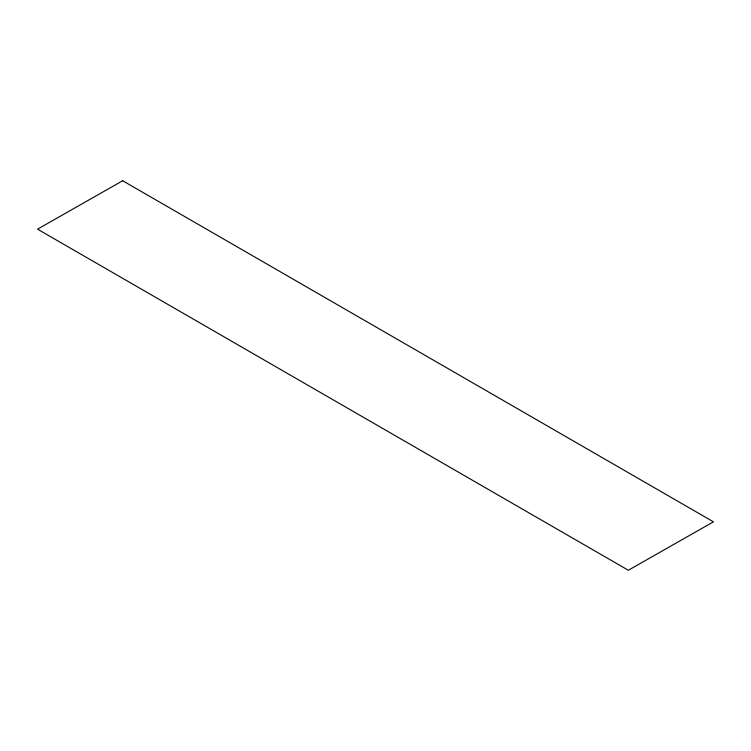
<?xml version="1.0" encoding="UTF-8"?>
<svg xmlns="http://www.w3.org/2000/svg" width="751" height="751" viewBox="0 0 751 751"><rect width="100%" height="100%" fill="white"/><g stroke="black" fill="none" stroke-linecap="round" stroke-linejoin="round"><path stroke-width="1.13" d="M122.666 180.747L37.55 229.168L628.334 570.253L713.45 521.832L122.666 180.747"/></g></svg>
